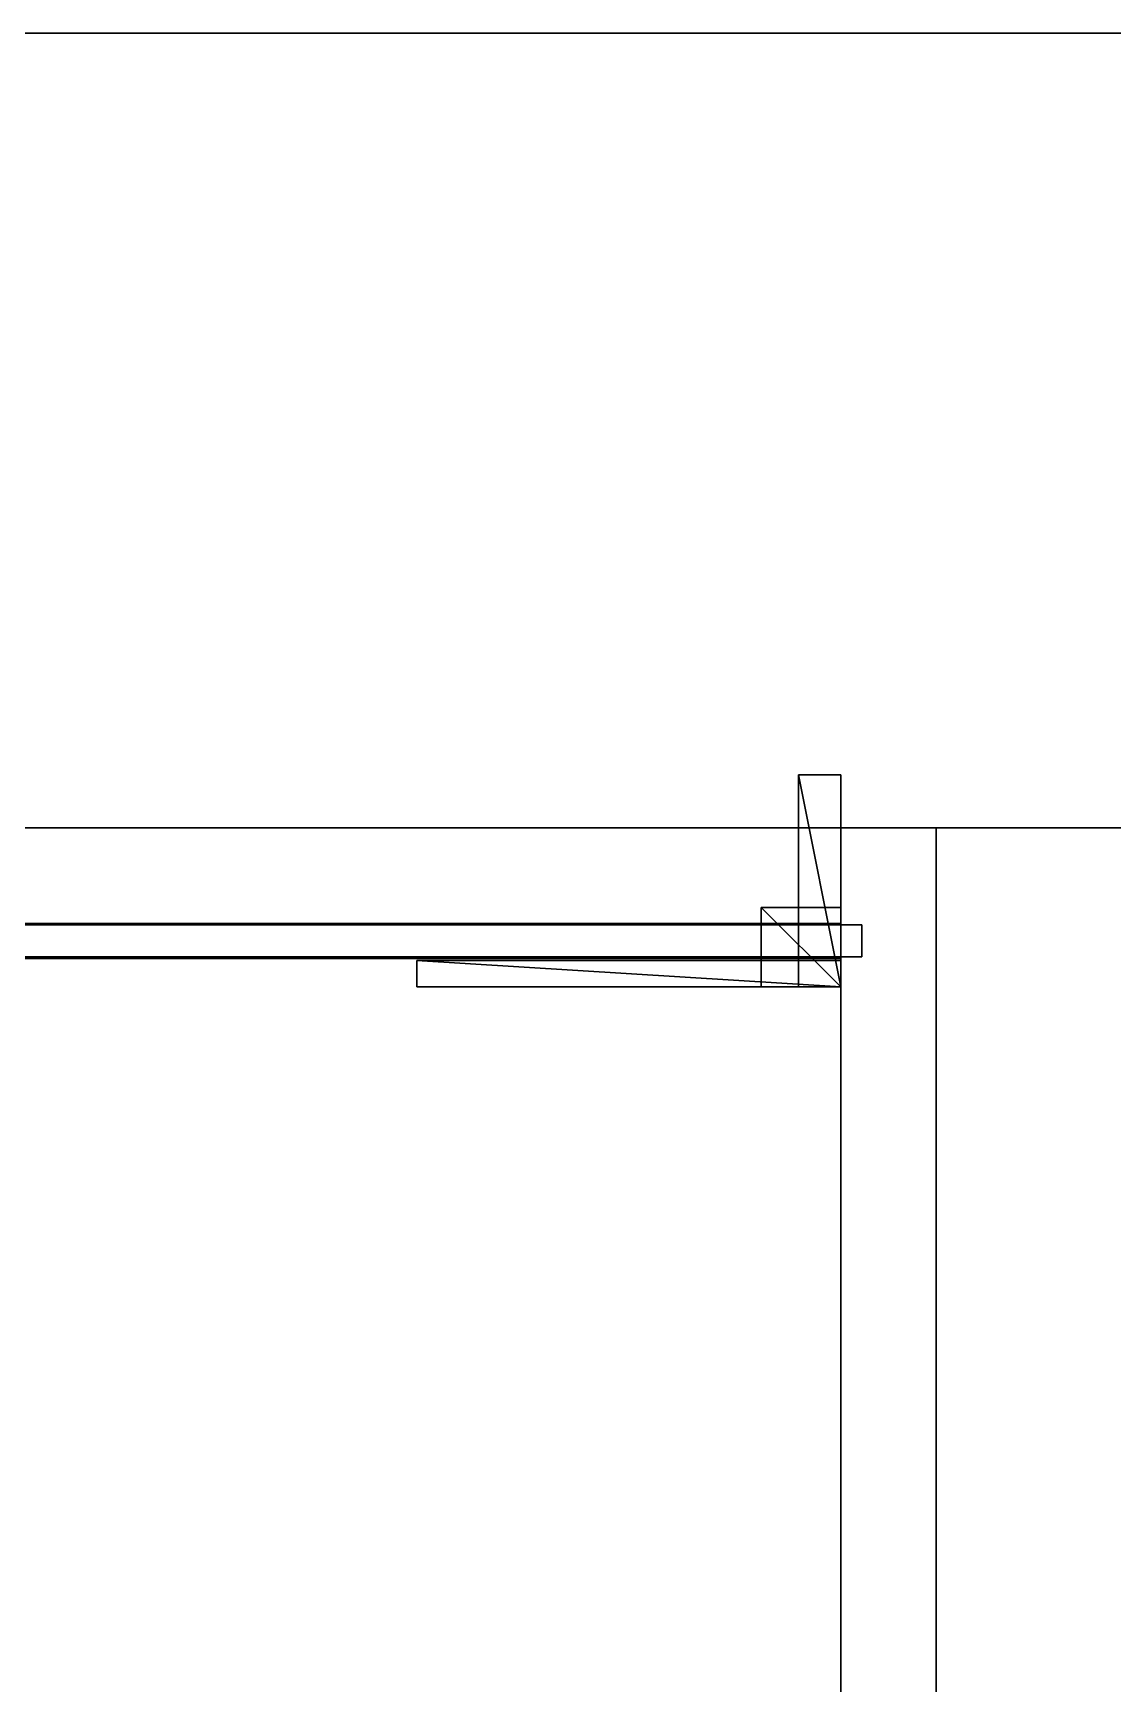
# Model space of a CAD drawing. Extents: x 0 to 5228, y -2725 to 0.
# Drawn here: x 4616.1 to 4819.9, y -311.5 to 0 of the extents above; entities that cross this region are included whole.
import ezdxf

# ---------------------------------------------------------------- set-up
doc = ezdxf.new("R2010")
doc.units = 0
for name, color, linetype in [('LAYER0', 7, 'CONTINUOUS'), ('LAYER1', 7, 'CONTINUOUS'), ('LAYER756', 7, 'CONTINUOUS'), ('LAYER757', 7, 'CONTINUOUS'), ('LAYER759', 7, 'CONTINUOUS'), ('LAYER768', 2, 'CONTINUOUS'), ('LAYER769', 7, 'CONTINUOUS'), ('LAYER770', 253, 'CONTINUOUS'), ('LAYER771', 253, 'CONTINUOUS'), ('LAYER772', 253, 'CONTINUOUS'), ('LAYER773', 253, 'CONTINUOUS'), ('LAYER774', 253, 'CONTINUOUS'), ('LAYER775', 253, 'CONTINUOUS'), ('LAYER784', 2, 'CONTINUOUS'), ('LAYER785', 7, 'CONTINUOUS'), ('LAYER786', 253, 'CONTINUOUS'), ('LAYER787', 253, 'CONTINUOUS'), ('LAYER788', 253, 'CONTINUOUS'), ('LAYER789', 253, 'CONTINUOUS'), ('LAYER790', 253, 'CONTINUOUS'), ('LAYER791', 253, 'CONTINUOUS'), ('LAYER792', 7, 'CONTINUOUS'), ('LAYER793', 7, 'CONTINUOUS'), ('LAYER794', 7, 'CONTINUOUS'), ('LAYER795', 7, 'CONTINUOUS'), ('LAYER796', 7, 'CONTINUOUS')]:
    doc.layers.add(name, color=color, linetype=linetype)

msp = doc.modelspace()

# ---------------------------------------------------------------- linework, layer by layer
at = {"layer": 'LAYER0', "invisible_edges": 1}
for points in [[(5227.5, 0), (0, -2725.14), (0, 0), (5227.5, 0)], [(0, 0, 5), (5227.5, 0), (0, 0), (0, 0, 5)], [(5227.5, 0), (0, 0, 5), (5227.5, 0, 5), (5227.5, 0)], [(5227.5, -2725.14, 5), (0, 0, 5), (0, -2725.14, 5), (5227.5, -2725.14, 5)], [(0, 0, 5), (5227.5, -2725.14, 5), (5227.5, 0, 5), (0, 0, 5)], [(0, -2725.14), (5227.5, 0), (5227.5, -2725.14), (0, -2725.14)]]:
    msp.add_3dface(points, dxfattribs=at)
at = {"layer": 'LAYER1'}
for points, invisible_edges in [([(5077.5, 0, 5), (977.5, -150, 5), (977.5, 0, 5), (5077.5, 0, 5)], 1), ([(977.5, -150, 5), (5077.5, 0, 5), (4927.5, -150, 5), (977.5, -150, 5)], 3), ([(977.5, 0, 2523), (5077.5, 0, 5), (977.5, 0, 5), (977.5, 0, 2523)], 1), ([(5077.5, 0, 5), (977.5, 0, 2523), (5077.5, 0, 2523), (5077.5, 0, 5)], 1), ([(4927.5, -150, 2523), (977.5, -150, 5), (4927.5, -150, 5), (4927.5, -150, 2523)], 1), ([(977.5, -150, 5), (4927.5, -150, 2523), (977.5, -150, 2523), (977.5, -150, 5)], 1)]:
    msp.add_3dface(points, dxfattribs=dict(at, invisible_edges=invisible_edges))
at = {"layer": 'LAYER756', "invisible_edges": 1}
for points in [[(5094.5, -150, 5), (4006.5, -700, 5), (4006.5, -150, 5), (5094.5, -150, 5)], [(4006.5, -700, 5), (5094.5, -150, 5), (5094.5, -700, 5), (4006.5, -700, 5)], [(4006.5, -150, 155), (5094.5, -150, 5), (4006.5, -150, 5), (4006.5, -150, 155)], [(5094.5, -150, 5), (4006.5, -150, 155), (5094.5, -150, 155), (5094.5, -150, 5)], [(5094.5, -700, 155), (4006.5, -150, 155), (4006.5, -700, 155), (5094.5, -700, 155)], [(4006.5, -150, 155), (5094.5, -700, 155), (5094.5, -150, 155), (4006.5, -150, 155)]]:
    msp.add_3dface(points, dxfattribs=at)
at = {"layer": 'LAYER757', "invisible_edges": 1}
for points in [[(4424.5, -174.6001, 1992), (4768.5, -730, 1992), (4768.5, -174.6001, 1992), (4424.5, -174.6001, 1992)], [(4768.5, -730, 1992), (4424.5, -174.6001, 1992), (4424.5, -730, 1992), (4768.5, -730, 1992)], [(4768.5, -174.6001, 1974), (4424.5, -174.6001, 1992), (4768.5, -174.6001, 1992), (4768.5, -174.6001, 1974)], [(4424.5, -174.6001, 1992), (4768.5, -174.6001, 1974), (4424.5, -174.6001, 1974), (4424.5, -174.6001, 1992)], [(4424.5, -730, 1974), (4768.5, -174.6001, 1974), (4768.5, -730, 1974), (4424.5, -730, 1974)], [(4768.5, -174.6001, 1974), (4424.5, -730, 1974), (4424.5, -174.6001, 1974), (4768.5, -174.6001, 1974)], [(4768.5, -174.6001, 1974), (4768.5, -730, 1992), (4768.5, -730, 1974), (4768.5, -174.6001, 1974)], [(4768.5, -730, 1992), (4768.5, -174.6001, 1974), (4768.5, -174.6001, 1992), (4768.5, -730, 1992)]]:
    msp.add_3dface(points, dxfattribs=at)
at = {"layer": 'LAYER759', "invisible_edges": 1}
for points in [[(4768.5, -150, 155), (4768.5, -730, 2475), (4768.5, -150, 2475), (4768.5, -150, 155)], [(4768.5, -730, 2475), (4768.5, -150, 155), (4768.5, -730, 155), (4768.5, -730, 2475)], [(4768.5, -150, 155), (4786.5, -730, 155), (4768.5, -730, 155), (4768.5, -150, 155)], [(4786.5, -730, 155), (4768.5, -150, 155), (4786.5, -150, 155), (4786.5, -730, 155)], [(4786.5, -150, 2475), (4768.5, -730, 2475), (4786.5, -730, 2475), (4786.5, -150, 2475)], [(4768.5, -730, 2475), (4786.5, -150, 2475), (4768.5, -150, 2475), (4768.5, -730, 2475)], [(4786.5, -150, 2475), (4768.5, -150, 155), (4768.5, -150, 2475), (4786.5, -150, 2475)], [(4768.5, -150, 155), (4786.5, -150, 2475), (4786.5, -150, 155), (4768.5, -150, 155)], [(4786.5, -730, 155), (4786.5, -150, 2475), (4786.5, -730, 2475), (4786.5, -730, 155)], [(4786.5, -150, 2475), (4786.5, -730, 155), (4786.5, -150, 155), (4786.5, -150, 2475)]]:
    msp.add_3dface(points, dxfattribs=at)
at = {"layer": 'LAYER768'}
for points in [[(4688.5, -180, 2444.5), (4688.5, -175, 2421.5), (4688.5, -180, 2421.5), (4688.5, -180, 2444.5)], [(4688.5, -175, 2444.5), (4688.5, -175, 2421.5), (4688.5, -180, 2444.5), (4688.5, -175, 2444.5)], [(4768.5, -180, 2444.5), (4688.5, -175, 2444.5), (4688.5, -180, 2444.5), (4768.5, -180, 2444.5)], [(4768.5, -175, 2444.5), (4688.5, -175, 2444.5), (4768.5, -180, 2444.5), (4768.5, -175, 2444.5)], [(4688.5, -175, 2421.5), (4768.5, -180, 2421.5), (4688.5, -180, 2421.5), (4688.5, -175, 2421.5)], [(4768.5, -175, 2421.5), (4768.5, -180, 2421.5), (4688.5, -175, 2421.5), (4768.5, -175, 2421.5)], [(4688.5, -175, 2444.5), (4768.5, -175, 2421.5), (4688.5, -175, 2421.5), (4688.5, -175, 2444.5)], [(4768.5, -175, 2444.5), (4768.5, -175, 2421.5), (4688.5, -175, 2444.5), (4768.5, -175, 2444.5)], [(4768.5, -180, 2421.5), (4768.5, -175, 2444.5), (4768.5, -180, 2444.5), (4768.5, -180, 2421.5)], [(4768.5, -175, 2421.5), (4768.5, -175, 2444.5), (4768.5, -180, 2421.5), (4768.5, -175, 2421.5)], [(4688.5, -180, 2421.5), (4768.5, -180, 2444.5), (4688.5, -180, 2444.5), (4688.5, -180, 2421.5)], [(4768.5, -180, 2421.5), (4768.5, -180, 2444.5), (4688.5, -180, 2421.5), (4768.5, -180, 2421.5)]]:
    msp.add_3dface(points, dxfattribs=at)
at = {"layer": 'LAYER769', "invisible_edges": 1}
for points in [[(4768.5, -180, 2444.5), (4688.5, -175, 2444.5), (4688.5, -180, 2444.5), (4768.5, -180, 2444.5)], [(4688.5, -175, 2444.5), (4768.5, -180, 2444.5), (4768.5, -175, 2444.5), (4688.5, -175, 2444.5)], [(4688.5, -175, 2444.5), (4688.5, -180, 2421.5), (4688.5, -180, 2444.5), (4688.5, -175, 2444.5)], [(4688.5, -180, 2421.5), (4688.5, -175, 2444.5), (4688.5, -175, 2421.5), (4688.5, -180, 2421.5)], [(4768.5, -175, 2421.5), (4688.5, -180, 2421.5), (4688.5, -175, 2421.5), (4768.5, -175, 2421.5)], [(4688.5, -180, 2421.5), (4768.5, -175, 2421.5), (4768.5, -180, 2421.5), (4688.5, -180, 2421.5)], [(4688.5, -175, 2444.5), (4768.5, -175, 2421.5), (4688.5, -175, 2421.5), (4688.5, -175, 2444.5)], [(4768.5, -175, 2421.5), (4688.5, -175, 2444.5), (4768.5, -175, 2444.5), (4768.5, -175, 2421.5)], [(4768.5, -175, 2421.5), (4768.5, -180, 2444.5), (4768.5, -180, 2421.5), (4768.5, -175, 2421.5)], [(4768.5, -180, 2444.5), (4768.5, -175, 2421.5), (4768.5, -175, 2444.5), (4768.5, -180, 2444.5)], [(4768.5, -180, 2444.5), (4688.5, -180, 2421.5), (4768.5, -180, 2421.5), (4768.5, -180, 2444.5)], [(4688.5, -180, 2421.5), (4768.5, -180, 2444.5), (4688.5, -180, 2444.5), (4688.5, -180, 2421.5)]]:
    msp.add_3dface(points, dxfattribs=at)
at = {"layer": 'LAYER770'}
for points in [[(4753.5, -180, 2444.5), (4753.5, -165, 2429.5), (4753.5, -180, 2429.5), (4753.5, -180, 2444.5)], [(4753.5, -165, 2444.5), (4753.5, -165, 2429.5), (4753.5, -180, 2444.5), (4753.5, -165, 2444.5)], [(4768.5, -180, 2444.5), (4753.5, -165, 2444.5), (4753.5, -180, 2444.5), (4768.5, -180, 2444.5)], [(4768.5, -165, 2444.5), (4753.5, -165, 2444.5), (4768.5, -180, 2444.5), (4768.5, -165, 2444.5)], [(4753.5, -165, 2429.5), (4768.5, -180, 2429.5), (4753.5, -180, 2429.5), (4753.5, -165, 2429.5)], [(4768.5, -165, 2429.5), (4768.5, -180, 2429.5), (4753.5, -165, 2429.5), (4768.5, -165, 2429.5)], [(4753.5, -165, 2444.5), (4768.5, -165, 2429.5), (4753.5, -165, 2429.5), (4753.5, -165, 2444.5)], [(4768.5, -165, 2444.5), (4768.5, -165, 2429.5), (4753.5, -165, 2444.5), (4768.5, -165, 2444.5)], [(4768.5, -180, 2429.5), (4768.5, -165, 2444.5), (4768.5, -180, 2444.5), (4768.5, -180, 2429.5)], [(4768.5, -165, 2429.5), (4768.5, -165, 2444.5), (4768.5, -180, 2429.5), (4768.5, -165, 2429.5)], [(4753.5, -180, 2429.5), (4768.5, -180, 2444.5), (4753.5, -180, 2444.5), (4753.5, -180, 2429.5)], [(4768.5, -180, 2429.5), (4768.5, -180, 2444.5), (4753.5, -180, 2429.5), (4768.5, -180, 2429.5)]]:
    msp.add_3dface(points, dxfattribs=at)
at = {"layer": 'LAYER771'}
for points in [[(4753.5, -180, 2444.5), (4753.5, -165, 2429.5), (4753.5, -180, 2429.5), (4753.5, -180, 2444.5)], [(4753.5, -165, 2444.5), (4753.5, -165, 2429.5), (4753.5, -180, 2444.5), (4753.5, -165, 2444.5)], [(4768.5, -180, 2444.5), (4753.5, -165, 2444.5), (4753.5, -180, 2444.5), (4768.5, -180, 2444.5)], [(4768.5, -165, 2444.5), (4753.5, -165, 2444.5), (4768.5, -180, 2444.5), (4768.5, -165, 2444.5)], [(4753.5, -165, 2429.5), (4768.5, -180, 2429.5), (4753.5, -180, 2429.5), (4753.5, -165, 2429.5)], [(4768.5, -165, 2429.5), (4768.5, -180, 2429.5), (4753.5, -165, 2429.5), (4768.5, -165, 2429.5)], [(4753.5, -165, 2444.5), (4768.5, -165, 2429.5), (4753.5, -165, 2429.5), (4753.5, -165, 2444.5)], [(4768.5, -165, 2444.5), (4768.5, -165, 2429.5), (4753.5, -165, 2444.5), (4768.5, -165, 2444.5)], [(4768.5, -180, 2429.5), (4768.5, -165, 2444.5), (4768.5, -180, 2444.5), (4768.5, -180, 2429.5)], [(4768.5, -165, 2429.5), (4768.5, -165, 2444.5), (4768.5, -180, 2429.5), (4768.5, -165, 2429.5)], [(4753.5, -180, 2429.5), (4768.5, -180, 2444.5), (4753.5, -180, 2444.5), (4753.5, -180, 2429.5)], [(4768.5, -180, 2429.5), (4768.5, -180, 2444.5), (4753.5, -180, 2429.5), (4768.5, -180, 2429.5)]]:
    msp.add_3dface(points, dxfattribs=at)
at = {"layer": 'LAYER772'}
for points in [[(4753.5, -180, 2444.5), (4753.5, -165, 2429.5), (4753.5, -180, 2429.5), (4753.5, -180, 2444.5)], [(4753.5, -165, 2444.5), (4753.5, -165, 2429.5), (4753.5, -180, 2444.5), (4753.5, -165, 2444.5)], [(4768.5, -180, 2444.5), (4753.5, -165, 2444.5), (4753.5, -180, 2444.5), (4768.5, -180, 2444.5)], [(4768.5, -165, 2444.5), (4753.5, -165, 2444.5), (4768.5, -180, 2444.5), (4768.5, -165, 2444.5)], [(4753.5, -165, 2429.5), (4768.5, -180, 2429.5), (4753.5, -180, 2429.5), (4753.5, -165, 2429.5)], [(4768.5, -165, 2429.5), (4768.5, -180, 2429.5), (4753.5, -165, 2429.5), (4768.5, -165, 2429.5)], [(4753.5, -165, 2444.5), (4768.5, -165, 2429.5), (4753.5, -165, 2429.5), (4753.5, -165, 2444.5)], [(4768.5, -165, 2444.5), (4768.5, -165, 2429.5), (4753.5, -165, 2444.5), (4768.5, -165, 2444.5)], [(4768.5, -180, 2429.5), (4768.5, -165, 2444.5), (4768.5, -180, 2444.5), (4768.5, -180, 2429.5)], [(4768.5, -165, 2429.5), (4768.5, -165, 2444.5), (4768.5, -180, 2429.5), (4768.5, -165, 2429.5)], [(4753.5, -180, 2429.5), (4768.5, -180, 2444.5), (4753.5, -180, 2444.5), (4753.5, -180, 2429.5)], [(4768.5, -180, 2429.5), (4768.5, -180, 2444.5), (4753.5, -180, 2429.5), (4768.5, -180, 2429.5)]]:
    msp.add_3dface(points, dxfattribs=at)
at = {"layer": 'LAYER773'}
for points in [[(4753.5, -180, 2444.5), (4753.5, -165, 2429.5), (4753.5, -180, 2429.5), (4753.5, -180, 2444.5)], [(4753.5, -165, 2444.5), (4753.5, -165, 2429.5), (4753.5, -180, 2444.5), (4753.5, -165, 2444.5)], [(4768.5, -180, 2444.5), (4753.5, -165, 2444.5), (4753.5, -180, 2444.5), (4768.5, -180, 2444.5)], [(4768.5, -165, 2444.5), (4753.5, -165, 2444.5), (4768.5, -180, 2444.5), (4768.5, -165, 2444.5)], [(4753.5, -165, 2429.5), (4768.5, -180, 2429.5), (4753.5, -180, 2429.5), (4753.5, -165, 2429.5)], [(4768.5, -165, 2429.5), (4768.5, -180, 2429.5), (4753.5, -165, 2429.5), (4768.5, -165, 2429.5)], [(4753.5, -165, 2444.5), (4768.5, -165, 2429.5), (4753.5, -165, 2429.5), (4753.5, -165, 2444.5)], [(4768.5, -165, 2444.5), (4768.5, -165, 2429.5), (4753.5, -165, 2444.5), (4768.5, -165, 2444.5)], [(4768.5, -180, 2429.5), (4768.5, -165, 2444.5), (4768.5, -180, 2444.5), (4768.5, -180, 2429.5)], [(4768.5, -165, 2429.5), (4768.5, -165, 2444.5), (4768.5, -180, 2429.5), (4768.5, -165, 2429.5)], [(4753.5, -180, 2429.5), (4768.5, -180, 2444.5), (4753.5, -180, 2444.5), (4753.5, -180, 2429.5)], [(4768.5, -180, 2429.5), (4768.5, -180, 2444.5), (4753.5, -180, 2429.5), (4768.5, -180, 2429.5)]]:
    msp.add_3dface(points, dxfattribs=at)
at = {"layer": 'LAYER774'}
for points in [[(4760.5, -180, 2444.5), (4760.5, -140, 2436.5), (4760.5, -180, 2436.5), (4760.5, -180, 2444.5)], [(4760.5, -140, 2444.5), (4760.5, -140, 2436.5), (4760.5, -180, 2444.5), (4760.5, -140, 2444.5)], [(4768.5, -180, 2444.5), (4760.5, -140, 2444.5), (4760.5, -180, 2444.5), (4768.5, -180, 2444.5)], [(4768.5, -140, 2444.5), (4760.5, -140, 2444.5), (4768.5, -180, 2444.5), (4768.5, -140, 2444.5)], [(4760.5, -140, 2436.5), (4768.5, -180, 2436.5), (4760.5, -180, 2436.5), (4760.5, -140, 2436.5)], [(4768.5, -140, 2436.5), (4768.5, -180, 2436.5), (4760.5, -140, 2436.5), (4768.5, -140, 2436.5)], [(4760.5, -140, 2444.5), (4768.5, -140, 2436.5), (4760.5, -140, 2436.5), (4760.5, -140, 2444.5)], [(4768.5, -140, 2444.5), (4768.5, -140, 2436.5), (4760.5, -140, 2444.5), (4768.5, -140, 2444.5)], [(4768.5, -180, 2436.5), (4768.5, -140, 2444.5), (4768.5, -180, 2444.5), (4768.5, -180, 2436.5)], [(4768.5, -140, 2436.5), (4768.5, -140, 2444.5), (4768.5, -180, 2436.5), (4768.5, -140, 2436.5)], [(4760.5, -180, 2436.5), (4768.5, -180, 2444.5), (4760.5, -180, 2444.5), (4760.5, -180, 2436.5)], [(4768.5, -180, 2436.5), (4768.5, -180, 2444.5), (4760.5, -180, 2436.5), (4768.5, -180, 2436.5)]]:
    msp.add_3dface(points, dxfattribs=at)
at = {"layer": 'LAYER775'}
for points in [[(4688.5, -180, 2444.5), (4688.5, -175, 2428.5), (4688.5, -180, 2428.5), (4688.5, -180, 2444.5)], [(4688.5, -175, 2444.5), (4688.5, -175, 2428.5), (4688.5, -180, 2444.5), (4688.5, -175, 2444.5)], [(4768.5, -180, 2444.5), (4688.5, -175, 2444.5), (4688.5, -180, 2444.5), (4768.5, -180, 2444.5)], [(4768.5, -175, 2444.5), (4688.5, -175, 2444.5), (4768.5, -180, 2444.5), (4768.5, -175, 2444.5)], [(4688.5, -175, 2428.5), (4768.5, -180, 2428.5), (4688.5, -180, 2428.5), (4688.5, -175, 2428.5)], [(4768.5, -175, 2428.5), (4768.5, -180, 2428.5), (4688.5, -175, 2428.5), (4768.5, -175, 2428.5)], [(4688.5, -175, 2444.5), (4768.5, -175, 2428.5), (4688.5, -175, 2428.5), (4688.5, -175, 2444.5)], [(4768.5, -175, 2444.5), (4768.5, -175, 2428.5), (4688.5, -175, 2444.5), (4768.5, -175, 2444.5)], [(4768.5, -180, 2428.5), (4768.5, -175, 2444.5), (4768.5, -180, 2444.5), (4768.5, -180, 2428.5)], [(4768.5, -175, 2428.5), (4768.5, -175, 2444.5), (4768.5, -180, 2428.5), (4768.5, -175, 2428.5)], [(4688.5, -180, 2428.5), (4768.5, -180, 2444.5), (4688.5, -180, 2444.5), (4688.5, -180, 2428.5)], [(4768.5, -180, 2428.5), (4768.5, -180, 2444.5), (4688.5, -180, 2428.5), (4768.5, -180, 2428.5)]]:
    msp.add_3dface(points, dxfattribs=at)
at = {"layer": 'LAYER784'}
for points in [[(4688.5, -180, 1297), (4688.5, -175, 1274), (4688.5, -180, 1274), (4688.5, -180, 1297)], [(4688.5, -175, 1297), (4688.5, -175, 1274), (4688.5, -180, 1297), (4688.5, -175, 1297)], [(4768.5, -180, 1297), (4688.5, -175, 1297), (4688.5, -180, 1297), (4768.5, -180, 1297)], [(4768.5, -175, 1297), (4688.5, -175, 1297), (4768.5, -180, 1297), (4768.5, -175, 1297)], [(4688.5, -175, 1274), (4768.5, -180, 1274), (4688.5, -180, 1274), (4688.5, -175, 1274)], [(4768.5, -175, 1274), (4768.5, -180, 1274), (4688.5, -175, 1274), (4768.5, -175, 1274)], [(4688.5, -175, 1297), (4768.5, -175, 1274), (4688.5, -175, 1274), (4688.5, -175, 1297)], [(4768.5, -175, 1297), (4768.5, -175, 1274), (4688.5, -175, 1297), (4768.5, -175, 1297)], [(4768.5, -180, 1274), (4768.5, -175, 1297), (4768.5, -180, 1297), (4768.5, -180, 1274)], [(4768.5, -175, 1274), (4768.5, -175, 1297), (4768.5, -180, 1274), (4768.5, -175, 1274)], [(4688.5, -180, 1274), (4768.5, -180, 1297), (4688.5, -180, 1297), (4688.5, -180, 1274)], [(4768.5, -180, 1274), (4768.5, -180, 1297), (4688.5, -180, 1274), (4768.5, -180, 1274)]]:
    msp.add_3dface(points, dxfattribs=at)
at = {"layer": 'LAYER785', "invisible_edges": 1}
for points in [[(4768.5, -180, 1297), (4688.5, -175, 1297), (4688.5, -180, 1297), (4768.5, -180, 1297)], [(4688.5, -175, 1297), (4768.5, -180, 1297), (4768.5, -175, 1297), (4688.5, -175, 1297)], [(4688.5, -175, 1297), (4688.5, -180, 1274), (4688.5, -180, 1297), (4688.5, -175, 1297)], [(4688.5, -180, 1274), (4688.5, -175, 1297), (4688.5, -175, 1274), (4688.5, -180, 1274)], [(4768.5, -175, 1274), (4688.5, -180, 1274), (4688.5, -175, 1274), (4768.5, -175, 1274)], [(4688.5, -180, 1274), (4768.5, -175, 1274), (4768.5, -180, 1274), (4688.5, -180, 1274)], [(4688.5, -175, 1297), (4768.5, -175, 1274), (4688.5, -175, 1274), (4688.5, -175, 1297)], [(4768.5, -175, 1274), (4688.5, -175, 1297), (4768.5, -175, 1297), (4768.5, -175, 1274)], [(4768.5, -175, 1274), (4768.5, -180, 1297), (4768.5, -180, 1274), (4768.5, -175, 1274)], [(4768.5, -180, 1297), (4768.5, -175, 1274), (4768.5, -175, 1297), (4768.5, -180, 1297)], [(4768.5, -180, 1297), (4688.5, -180, 1274), (4768.5, -180, 1274), (4768.5, -180, 1297)], [(4688.5, -180, 1274), (4768.5, -180, 1297), (4688.5, -180, 1297), (4688.5, -180, 1274)]]:
    msp.add_3dface(points, dxfattribs=at)
at = {"layer": 'LAYER786'}
for points in [[(4753.5, -180, 1297), (4753.5, -165, 1282), (4753.5, -180, 1282), (4753.5, -180, 1297)], [(4753.5, -165, 1297), (4753.5, -165, 1282), (4753.5, -180, 1297), (4753.5, -165, 1297)], [(4768.5, -180, 1297), (4753.5, -165, 1297), (4753.5, -180, 1297), (4768.5, -180, 1297)], [(4768.5, -165, 1297), (4753.5, -165, 1297), (4768.5, -180, 1297), (4768.5, -165, 1297)], [(4753.5, -165, 1282), (4768.5, -180, 1282), (4753.5, -180, 1282), (4753.5, -165, 1282)], [(4768.5, -165, 1282), (4768.5, -180, 1282), (4753.5, -165, 1282), (4768.5, -165, 1282)], [(4753.5, -165, 1297), (4768.5, -165, 1282), (4753.5, -165, 1282), (4753.5, -165, 1297)], [(4768.5, -165, 1297), (4768.5, -165, 1282), (4753.5, -165, 1297), (4768.5, -165, 1297)], [(4768.5, -180, 1282), (4768.5, -165, 1297), (4768.5, -180, 1297), (4768.5, -180, 1282)], [(4768.5, -165, 1282), (4768.5, -165, 1297), (4768.5, -180, 1282), (4768.5, -165, 1282)], [(4753.5, -180, 1282), (4768.5, -180, 1297), (4753.5, -180, 1297), (4753.5, -180, 1282)], [(4768.5, -180, 1282), (4768.5, -180, 1297), (4753.5, -180, 1282), (4768.5, -180, 1282)]]:
    msp.add_3dface(points, dxfattribs=at)
at = {"layer": 'LAYER787'}
for points in [[(4753.5, -180, 1297), (4753.5, -165, 1282), (4753.5, -180, 1282), (4753.5, -180, 1297)], [(4753.5, -165, 1297), (4753.5, -165, 1282), (4753.5, -180, 1297), (4753.5, -165, 1297)], [(4768.5, -180, 1297), (4753.5, -165, 1297), (4753.5, -180, 1297), (4768.5, -180, 1297)], [(4768.5, -165, 1297), (4753.5, -165, 1297), (4768.5, -180, 1297), (4768.5, -165, 1297)], [(4753.5, -165, 1282), (4768.5, -180, 1282), (4753.5, -180, 1282), (4753.5, -165, 1282)], [(4768.5, -165, 1282), (4768.5, -180, 1282), (4753.5, -165, 1282), (4768.5, -165, 1282)], [(4753.5, -165, 1297), (4768.5, -165, 1282), (4753.5, -165, 1282), (4753.5, -165, 1297)], [(4768.5, -165, 1297), (4768.5, -165, 1282), (4753.5, -165, 1297), (4768.5, -165, 1297)], [(4768.5, -180, 1282), (4768.5, -165, 1297), (4768.5, -180, 1297), (4768.5, -180, 1282)], [(4768.5, -165, 1282), (4768.5, -165, 1297), (4768.5, -180, 1282), (4768.5, -165, 1282)], [(4753.5, -180, 1282), (4768.5, -180, 1297), (4753.5, -180, 1297), (4753.5, -180, 1282)], [(4768.5, -180, 1282), (4768.5, -180, 1297), (4753.5, -180, 1282), (4768.5, -180, 1282)]]:
    msp.add_3dface(points, dxfattribs=at)
at = {"layer": 'LAYER788'}
for points in [[(4753.5, -180, 1297), (4753.5, -165, 1282), (4753.5, -180, 1282), (4753.5, -180, 1297)], [(4753.5, -165, 1297), (4753.5, -165, 1282), (4753.5, -180, 1297), (4753.5, -165, 1297)], [(4768.5, -180, 1297), (4753.5, -165, 1297), (4753.5, -180, 1297), (4768.5, -180, 1297)], [(4768.5, -165, 1297), (4753.5, -165, 1297), (4768.5, -180, 1297), (4768.5, -165, 1297)], [(4753.5, -165, 1282), (4768.5, -180, 1282), (4753.5, -180, 1282), (4753.5, -165, 1282)], [(4768.5, -165, 1282), (4768.5, -180, 1282), (4753.5, -165, 1282), (4768.5, -165, 1282)], [(4753.5, -165, 1297), (4768.5, -165, 1282), (4753.5, -165, 1282), (4753.5, -165, 1297)], [(4768.5, -165, 1297), (4768.5, -165, 1282), (4753.5, -165, 1297), (4768.5, -165, 1297)], [(4768.5, -180, 1282), (4768.5, -165, 1297), (4768.5, -180, 1297), (4768.5, -180, 1282)], [(4768.5, -165, 1282), (4768.5, -165, 1297), (4768.5, -180, 1282), (4768.5, -165, 1282)], [(4753.5, -180, 1282), (4768.5, -180, 1297), (4753.5, -180, 1297), (4753.5, -180, 1282)], [(4768.5, -180, 1282), (4768.5, -180, 1297), (4753.5, -180, 1282), (4768.5, -180, 1282)]]:
    msp.add_3dface(points, dxfattribs=at)
at = {"layer": 'LAYER789'}
for points in [[(4753.5, -180, 1297), (4753.5, -165, 1282), (4753.5, -180, 1282), (4753.5, -180, 1297)], [(4753.5, -165, 1297), (4753.5, -165, 1282), (4753.5, -180, 1297), (4753.5, -165, 1297)], [(4768.5, -180, 1297), (4753.5, -165, 1297), (4753.5, -180, 1297), (4768.5, -180, 1297)], [(4768.5, -165, 1297), (4753.5, -165, 1297), (4768.5, -180, 1297), (4768.5, -165, 1297)], [(4753.5, -165, 1282), (4768.5, -180, 1282), (4753.5, -180, 1282), (4753.5, -165, 1282)], [(4768.5, -165, 1282), (4768.5, -180, 1282), (4753.5, -165, 1282), (4768.5, -165, 1282)], [(4753.5, -165, 1297), (4768.5, -165, 1282), (4753.5, -165, 1282), (4753.5, -165, 1297)], [(4768.5, -165, 1297), (4768.5, -165, 1282), (4753.5, -165, 1297), (4768.5, -165, 1297)], [(4768.5, -180, 1282), (4768.5, -165, 1297), (4768.5, -180, 1297), (4768.5, -180, 1282)], [(4768.5, -165, 1282), (4768.5, -165, 1297), (4768.5, -180, 1282), (4768.5, -165, 1282)], [(4753.5, -180, 1282), (4768.5, -180, 1297), (4753.5, -180, 1297), (4753.5, -180, 1282)], [(4768.5, -180, 1282), (4768.5, -180, 1297), (4753.5, -180, 1282), (4768.5, -180, 1282)]]:
    msp.add_3dface(points, dxfattribs=at)
at = {"layer": 'LAYER790'}
for points in [[(4760.5, -180, 1297), (4760.5, -140, 1289), (4760.5, -180, 1289), (4760.5, -180, 1297)], [(4760.5, -140, 1297), (4760.5, -140, 1289), (4760.5, -180, 1297), (4760.5, -140, 1297)], [(4768.5, -180, 1297), (4760.5, -140, 1297), (4760.5, -180, 1297), (4768.5, -180, 1297)], [(4768.5, -140, 1297), (4760.5, -140, 1297), (4768.5, -180, 1297), (4768.5, -140, 1297)], [(4760.5, -140, 1289), (4768.5, -180, 1289), (4760.5, -180, 1289), (4760.5, -140, 1289)], [(4768.5, -140, 1289), (4768.5, -180, 1289), (4760.5, -140, 1289), (4768.5, -140, 1289)], [(4760.5, -140, 1297), (4768.5, -140, 1289), (4760.5, -140, 1289), (4760.5, -140, 1297)], [(4768.5, -140, 1297), (4768.5, -140, 1289), (4760.5, -140, 1297), (4768.5, -140, 1297)], [(4768.5, -180, 1289), (4768.5, -140, 1297), (4768.5, -180, 1297), (4768.5, -180, 1289)], [(4768.5, -140, 1289), (4768.5, -140, 1297), (4768.5, -180, 1289), (4768.5, -140, 1289)], [(4760.5, -180, 1289), (4768.5, -180, 1297), (4760.5, -180, 1297), (4760.5, -180, 1289)], [(4768.5, -180, 1289), (4768.5, -180, 1297), (4760.5, -180, 1289), (4768.5, -180, 1289)]]:
    msp.add_3dface(points, dxfattribs=at)
at = {"layer": 'LAYER791'}
for points in [[(4688.5, -180, 1297), (4688.5, -175, 1281), (4688.5, -180, 1281), (4688.5, -180, 1297)], [(4688.5, -175, 1297), (4688.5, -175, 1281), (4688.5, -180, 1297), (4688.5, -175, 1297)], [(4768.5, -180, 1297), (4688.5, -175, 1297), (4688.5, -180, 1297), (4768.5, -180, 1297)], [(4768.5, -175, 1297), (4688.5, -175, 1297), (4768.5, -180, 1297), (4768.5, -175, 1297)], [(4688.5, -175, 1281), (4768.5, -180, 1281), (4688.5, -180, 1281), (4688.5, -175, 1281)], [(4768.5, -175, 1281), (4768.5, -180, 1281), (4688.5, -175, 1281), (4768.5, -175, 1281)], [(4688.5, -175, 1297), (4768.5, -175, 1281), (4688.5, -175, 1281), (4688.5, -175, 1297)], [(4768.5, -175, 1297), (4768.5, -175, 1281), (4688.5, -175, 1297), (4768.5, -175, 1297)], [(4768.5, -180, 1281), (4768.5, -175, 1297), (4768.5, -180, 1297), (4768.5, -180, 1281)], [(4768.5, -175, 1281), (4768.5, -175, 1297), (4768.5, -180, 1281), (4768.5, -175, 1281)], [(4688.5, -180, 1281), (4768.5, -180, 1297), (4688.5, -180, 1297), (4688.5, -180, 1281)], [(4768.5, -180, 1281), (4768.5, -180, 1297), (4688.5, -180, 1281), (4768.5, -180, 1281)]]:
    msp.add_3dface(points, dxfattribs=at)
at = {"layer": 'LAYER792', "invisible_edges": 1}
for points in [[(4768.5, -150, 156), (4424.5, -730, 156), (4424.5, -150, 156), (4768.5, -150, 156)], [(4424.5, -730, 156), (4768.5, -150, 156), (4768.5, -730, 156), (4424.5, -730, 156)], [(4424.5, -150, 174), (4768.5, -150, 156), (4424.5, -150, 156), (4424.5, -150, 174)], [(4768.5, -150, 156), (4424.5, -150, 174), (4768.5, -150, 174), (4768.5, -150, 156)], [(4768.5, -730, 174), (4424.5, -150, 174), (4424.5, -730, 174), (4768.5, -730, 174)], [(4424.5, -150, 174), (4768.5, -730, 174), (4768.5, -150, 174), (4424.5, -150, 174)], [(4768.5, -150, 156), (4768.5, -730, 174), (4768.5, -730, 156), (4768.5, -150, 156)], [(4768.5, -730, 174), (4768.5, -150, 156), (4768.5, -150, 174), (4768.5, -730, 174)]]:
    msp.add_3dface(points, dxfattribs=at)
at = {"layer": 'LAYER793', "invisible_edges": 1}
for points in [[(4424.5, -150, 2474), (4768.5, -730, 2474), (4768.5, -150, 2474), (4424.5, -150, 2474)], [(4768.5, -730, 2474), (4424.5, -150, 2474), (4424.5, -730, 2474), (4768.5, -730, 2474)], [(4768.5, -150, 2456), (4424.5, -150, 2474), (4768.5, -150, 2474), (4768.5, -150, 2456)], [(4424.5, -150, 2474), (4768.5, -150, 2456), (4424.5, -150, 2456), (4424.5, -150, 2474)], [(4424.5, -730, 2456), (4768.5, -150, 2456), (4768.5, -730, 2456), (4424.5, -730, 2456)], [(4768.5, -150, 2456), (4424.5, -730, 2456), (4424.5, -150, 2456), (4768.5, -150, 2456)], [(4768.5, -150, 2456), (4768.5, -730, 2474), (4768.5, -730, 2456), (4768.5, -150, 2456)], [(4768.5, -730, 2474), (4768.5, -150, 2456), (4768.5, -150, 2474), (4768.5, -730, 2474)]]:
    msp.add_3dface(points, dxfattribs=at)
at = {"layer": 'LAYER794', "invisible_edges": 1}
for points in [[(4772.5, -168.2998, 170), (4420.5, -174.2998, 170), (4420.5, -168.2998, 170), (4772.5, -168.2998, 170)], [(4420.5, -174.2998, 170), (4772.5, -168.2998, 170), (4772.5, -174.2998, 170), (4420.5, -174.2998, 170)], [(4772.5, -174.2998, 2460), (4420.5, -168.2998, 2460), (4420.5, -174.2998, 2460), (4772.5, -174.2998, 2460)], [(4420.5, -168.2998, 2460), (4772.5, -174.2998, 2460), (4772.5, -168.2998, 2460), (4420.5, -168.2998, 2460)], [(4420.5, -168.2998, 2460), (4772.5, -168.2998, 170), (4420.5, -168.2998, 170), (4420.5, -168.2998, 2460)], [(4772.5, -168.2998, 170), (4420.5, -168.2998, 2460), (4772.5, -168.2998, 2460), (4772.5, -168.2998, 170)], [(4772.5, -168.2998, 170), (4772.5, -174.2998, 2460), (4772.5, -174.2998, 170), (4772.5, -168.2998, 170)], [(4772.5, -174.2998, 2460), (4772.5, -168.2998, 170), (4772.5, -168.2998, 2460), (4772.5, -174.2998, 2460)], [(4772.5, -174.2998, 2460), (4420.5, -174.2998, 170), (4772.5, -174.2998, 170), (4772.5, -174.2998, 2460)], [(4420.5, -174.2998, 170), (4772.5, -174.2998, 2460), (4420.5, -174.2998, 2460), (4420.5, -174.2998, 170)]]:
    msp.add_3dface(points, dxfattribs=at)
at = {"layer": 'LAYER795', "invisible_edges": 1}
for points in [[(4768.5, -150, 1306), (4424.5, -150, 1186), (4424.5, -150, 1306), (4768.5, -150, 1306)], [(4424.5, -150, 1186), (4768.5, -150, 1306), (4768.5, -150, 1186), (4424.5, -150, 1186)], [(4768.5, -168, 1186), (4424.5, -150, 1186), (4768.5, -150, 1186), (4768.5, -168, 1186)], [(4424.5, -150, 1186), (4768.5, -168, 1186), (4424.5, -168, 1186), (4424.5, -150, 1186)], [(4424.5, -168, 1306), (4768.5, -150, 1306), (4424.5, -150, 1306), (4424.5, -168, 1306)], [(4768.5, -150, 1306), (4424.5, -168, 1306), (4768.5, -168, 1306), (4768.5, -150, 1306)], [(4768.5, -150, 1306), (4768.5, -168, 1186), (4768.5, -150, 1186), (4768.5, -150, 1306)], [(4768.5, -168, 1186), (4768.5, -150, 1306), (4768.5, -168, 1306), (4768.5, -168, 1186)], [(4768.5, -168, 1186), (4424.5, -168, 1306), (4424.5, -168, 1186), (4768.5, -168, 1186)], [(4424.5, -168, 1306), (4768.5, -168, 1186), (4768.5, -168, 1306), (4424.5, -168, 1306)]]:
    msp.add_3dface(points, dxfattribs=at)
at = {"layer": 'LAYER796', "invisible_edges": 1}
for points in [[(4768.5, -150, 2456), (4424.5, -150, 2336), (4424.5, -150, 2456), (4768.5, -150, 2456)], [(4424.5, -150, 2336), (4768.5, -150, 2456), (4768.5, -150, 2336), (4424.5, -150, 2336)], [(4768.5, -168, 2336), (4424.5, -150, 2336), (4768.5, -150, 2336), (4768.5, -168, 2336)], [(4424.5, -150, 2336), (4768.5, -168, 2336), (4424.5, -168, 2336), (4424.5, -150, 2336)], [(4424.5, -168, 2456), (4768.5, -150, 2456), (4424.5, -150, 2456), (4424.5, -168, 2456)], [(4768.5, -150, 2456), (4424.5, -168, 2456), (4768.5, -168, 2456), (4768.5, -150, 2456)], [(4768.5, -150, 2456), (4768.5, -168, 2336), (4768.5, -150, 2336), (4768.5, -150, 2456)], [(4768.5, -168, 2336), (4768.5, -150, 2456), (4768.5, -168, 2456), (4768.5, -168, 2336)], [(4768.5, -168, 2336), (4424.5, -168, 2456), (4424.5, -168, 2336), (4768.5, -168, 2336)], [(4424.5, -168, 2456), (4768.5, -168, 2336), (4768.5, -168, 2456), (4424.5, -168, 2456)]]:
    msp.add_3dface(points, dxfattribs=at)

# ---------------------------------------------------------------- meshes
at = {"layer": 'LAYER1'}
mesh = msp.add_polymesh((6, 2), dxfattribs=at)
for k, corner in enumerate([(4927.5, -150, 2523), (977.5, -150, 2523), (4927.5, -330, 2523), (4927.5, -150, 2523), (5077.5, -330, 2523), (4927.5, -330, 2523), (5077.5, -2165, 2523), (5077.5, -330, 2523), (2281.5, -2165, 2523), (5077.5, -2165, 2523), (2281.5, -2315, 2523), (5227.5, -2315, 2523)]):
    mesh.set_mesh_vertex(divmod(k, 2), corner)

doc.saveas('drawing.dxf')
